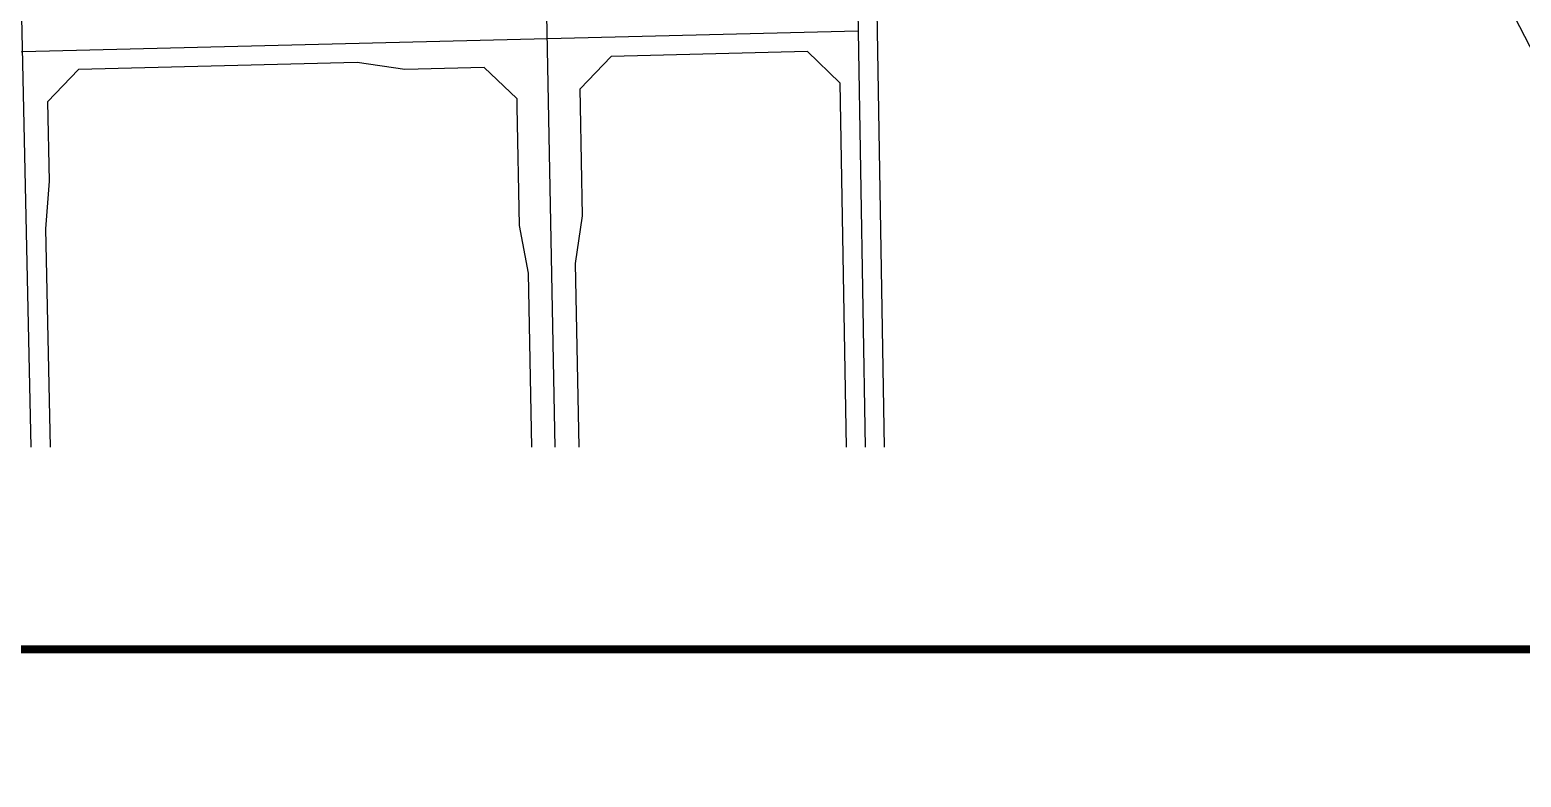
# Model space of a CAD drawing. Extents: x 529262 to 576451, y 2694391 to 2717535.
# Drawn here: x 566105 to 567044, y 2708611 to 2709082 of the extents above; entities that cross this region are included whole.
import ezdxf
from ezdxf.xclip import XClip

# ---------------------------------------------------------------- set-up
doc = ezdxf.new("R2010")
doc.units = 0
doc.header["$XCLIPFRAME"] = 0
for name, color, linetype in [('PP-COM', 7, 'Continuous'), ('PUB_TITLE', 4, 'Continuous'), ('RD-中线', 40, 'Continuous'), ('RD-红线', 7, 'Continuous')]:
    doc.layers.add(name, color=color, linetype=linetype)

# ---------------------------------------------------------------- blocks, each defined once
blk = doc.blocks.new('A$C19FD0107')
at = {"layer": 'RD-中线', "color": 8, "linetype": 'Continuous', "flags": 128}
for points in [[(-4888.51, 14283.61), (-4903.42, 14970.56, -0.026268), (-4902.93, 14986.3), (-4902.23, 14994.64, 0.026268), (-4901.75, 15010.38), (-4907.67, 15283.2)], [(-4490.73, 14139.44, 0), (-4490.29, 14139.42)], [(-3818.25, 14086.17, 0), (-3817.74, 14086.17)]]:
    blk.add_lwpolyline(points, format="xyb", dxfattribs=at)
for points in [[(-4541.33, 13819.53), (-4556.23, 14142.68), (-4578.35, 15289.21)], [(-4376.62, 15011.45), (-4371.14, 14690.58)], [(-4566.71, 14685.78), (-4897.06, 14677.67), (-5269.82, 14668.53)], [(-4371.13, 14690.58), (-4566.71, 14685.78)], [(-4371.14, 14690.58), (-4365.66, 14367.24)], [(-5266.95, 14459.94), (-4678.61, 14185.8)]]:
    blk.add_lwpolyline(points, dxfattribs=at)
at = {"layer": 'RD-红线', "color": 8}
blk.add_line((-3971.36, 14725.75), (-3945.46, 14675.29), dxfattribs=at)
at = {"layer": 'RD-红线', "color": 8, "linetype": 'Continuous', "flags": 128}
for points in [[(-4364.07, 14979.7), (-4357.86, 14615.3)], [(-4403.08, 14677.79), (-4526.59, 14674.76)], [(-4686.57, 14670.84), (-4861.87, 14666.53)], [(-4656.46, 14666.57), (-4686.57, 14670.84)], [(-4606.47, 14667.8), (-4656.46, 14666.57)], [(-4544.56, 14574.4), (-4545.88, 14643.12), (-4546.1, 14654.38)], [(-4382.59, 14658.14), (-4378.2, 14398.89)], [(-4585.99, 14648.19), (-4585.89, 14642.93), (-4584.44, 14568.21)], [(-4357.86, 14615.3), (-4354.22, 14400.31)], [(-4548.98, 14544.31), (-4544.56, 14574.4)], [(-4584.44, 14568.21), (-4578.87, 14538.31)], [(-4546.11, 14395.41), (-4548.98, 14544.31)], [(-4578.87, 14538.31), (-4574.25, 14299.13)]]:
    blk.add_lwpolyline(points, dxfattribs=at)
at = {"layer": 'RD-红线', "color": 8}
for points in [[(-4526.59, 14674.76), (-4546.1, 14654.38, 0.412676)], [(-4382.59, 14658.14), (-4403.08, 14677.79, 0.416434)], [(-4861.87, 14666.53), (-4881.37, 14646.11, 0.413384)], [(-4585.99, 14648.19), (-4606.47, 14667.8, 0.415753)]]:
    blk.add_lwpolyline(points, format="xyb", dxfattribs=at)
for points in [[(-4881.37, 14646.11), (-4880.28, 14596.12)], [(-4880.29, 14596.12), (-4882.63, 14566.06)], [(-4882.63, 14566.06), (-4882.63, 14566.04), (-4877.17, 14314.45), (-4877.16, 14313.85)]]:
    blk.add_lwpolyline(points, dxfattribs=at)

msp = doc.modelspace()

# ---------------------------------------------------------------- linework, layer by layer
at = {"layer": 'PUB_TITLE', "color": 7, "const_width": 5}
msp.add_lwpolyline([(568193.3, 2711843.351), (568193.3, 2708691.925), (561392.748, 2708691.925), (561392.748, 2712581.567), (569352.748, 2712581.567)], dxfattribs=at)

# ---------------------------------------------------------------- block references
at = {"layer": 'PP-COM'}
ref = msp.add_blockref('A$C19FD0107', (570997.993, 2694390.603), dxfattribs=at)
XClip(ref).set_block_clipping_path([(-9366.4383134884, 14428.6043910822), (-3328.4480743363, 17452.7484863754)])

doc.saveas('drawing.dxf')
